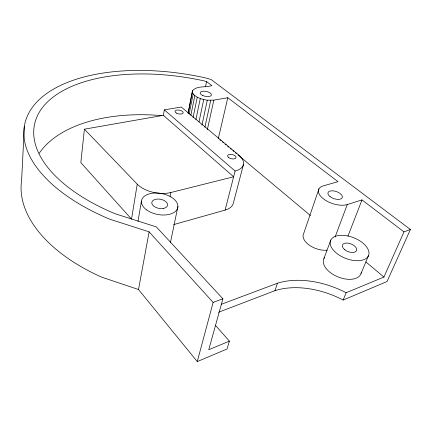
<?xml version="1.0" encoding="UTF-8"?>
<svg xmlns="http://www.w3.org/2000/svg" width="432" height="432" viewBox="0 0 432 432"><rect width="100%" height="100%" fill="white"/><g stroke="black" fill="none" stroke-linecap="round" stroke-linejoin="round"><path stroke-width="0.65" d="M24.354 126.193L21.6 180.511A153.603 87.426 11.5 0 0 101.65 277.144L138.526 289.521L197.267 361.579L227.043 349.002L229.392 341.145L215.303 325.156M188.228 113.146L192.526 90.709C197.068 85.336 205.821 87.809 211.837 85.59L206.572 81.578L204.298 80.941A151.978 76.567 11.4 0 0 40.689 110.041A151.978 76.567 11.4 0 0 115.182 213.764L156.325 226.903L222.901 298.782L208.759 349.72L229.392 341.145M84.397 129.184L80.843 162.637L131.522 219.143L137.241 184.156L84.397 129.184L163.377 115.333L233.62 176.796L170.861 192.51A24.111 13.208 10.3 0 1 137.241 184.156M137.986 221.454L141.453 201.08M163.377 115.333L164.344 109.885L181.224 107.012L238.723 155.029A22.853 11.583 13.2 0 1 235.089 171.029L225.115 210.103L173.632 224.613M138.526 289.521L149.105 231.838L109.847 219.235A161.665 81.626 11.4 0 1 31.352 108.815A161.665 81.626 11.4 0 1 205.238 77.841L211.048 79.472L410.4 229.5L387.034 281.545L343.159 300.051A74.245 48.13 25.2 0 0 274.952 290.682L218.511 312.26M170.084 196.452L170.861 192.51M188.05 113.189L192.526 90.709M189.108 114.221L193.169 93.944L192.391 92.264M190.858 115.29L194.827 95.623L193.169 93.944M193.093 117.547L197.257 97.2L194.827 95.623M170.392 242.779L177.925 206.458M195.923 119.567L200.286 98.55L197.257 97.2M205.47 86.827L206.572 81.578M199.001 121.91L203.704 99.576L200.286 98.55M201.938 125.15L207.274 100.208L213.84 100.138L227.794 97.735L338.029 181.667L323.347 185.857A17.496 8.726 18.8 0 0 323.357 198.796A17.496 8.726 18.8 0 0 347.274 204.552L361.994 199.913L403.974 231.876L410.4 229.5M204.898 127.273L210.735 100.402M207.371 129.573L213.84 100.138M218.338 138.472L227.794 97.735M243.47 164.462L233.366 203.062A22.016 12.22 13.5 0 1 225.115 210.103M197.267 361.579L213.133 302.395L222.901 298.782M274.952 290.682L277.425 283.23A74.876 47.887 24.9 0 1 346.162 292.723L383.935 277.058L403.974 231.876M318.978 188.779L303.734 233.383A16.729 9.25 19.9 0 0 309.096 245.02A16.729 9.25 19.9 0 0 327.046 250.187M323.951 258.482L330.804 240.057M335.108 236.979L347.274 204.552M347.933 236.164L361.994 199.913M343.159 300.051L346.162 292.723M368.555 255.512A20.407 11.092 21.4 0 1 336.506 253.179A20.407 11.092 21.4 0 1 343.667 235.354A20.407 11.092 21.4 0 1 368.555 255.512L360.866 273.937A20.018 11.324 22 0 1 336.717 276.361A20.018 11.324 22 0 1 324.572 257.477M221.276 304.306L277.425 283.23M203.704 99.576L207.274 100.208M219.893 139.774L220.93 140.638M222.48 141.939L223.517 142.803M225.067 144.104L226.103 144.968M227.653 146.27L228.69 147.134M230.24 148.435L231.277 149.299M232.826 150.601L233.863 151.465M235.413 152.761L236.45 153.63M238 154.926L310.435 215.546M365.904 261.965L383.935 277.058M164.344 109.885L235.089 171.029M149.105 231.838L213.133 302.395M39.199 153.301A145.46 81.351 11.5 0 1 161.897 115.646M361.298 272.187A20.018 11.324 22 0 1 361.06 273.375M163.723 208.289L162.189 208.57A8.019 4.622 10.7 0 1 152.555 204.935A8.019 4.622 10.7 0 1 155.444 199.352L157.302 199.066A8.019 4.622 10.7 0 1 166.865 202.694A8.019 4.622 10.7 0 1 164.068 208.267L163.723 208.289M330.075 196.657A7.555 3.769 18.8 0 0 342.166 197.797A7.555 3.769 18.8 0 0 333.142 190.831A7.555 3.769 18.8 0 0 330.075 196.657M202.295 95.272A5.729 2.489 11.8 0 0 211.367 95.175A5.729 2.489 11.8 0 0 203.72 91.168A5.729 2.489 11.8 0 0 202.295 95.272M146.545 209.86A18.468 10.649 10.7 0 0 177.223 209.158A18.468 10.649 10.7 0 0 155.261 193.012A18.468 10.649 10.7 0 0 146.545 209.86M176.461 113.114A4.147 1.917 10.9 0 0 183.13 112.984A4.147 1.917 10.9 0 0 177.736 109.993A4.147 1.917 10.9 0 0 176.461 113.114M228.49 157.399A4.304 2.155 13.6 0 0 235.71 158.144A4.304 2.155 13.6 0 0 231.185 154.343A4.304 2.155 13.6 0 0 228.49 157.399M344.585 249.626A7.603 4.131 21.4 0 0 356.578 250.609A7.603 4.131 21.4 0 0 347.431 243.054A7.603 4.131 21.4 0 0 344.585 249.626"/></g></svg>
